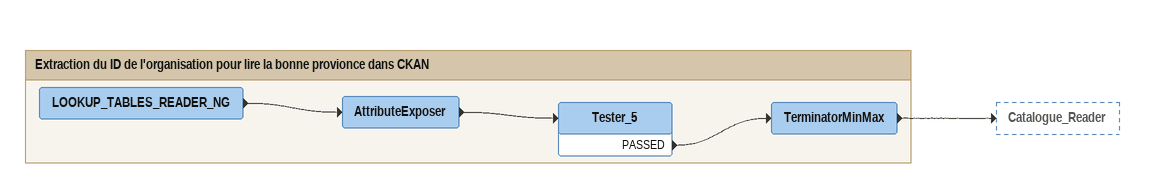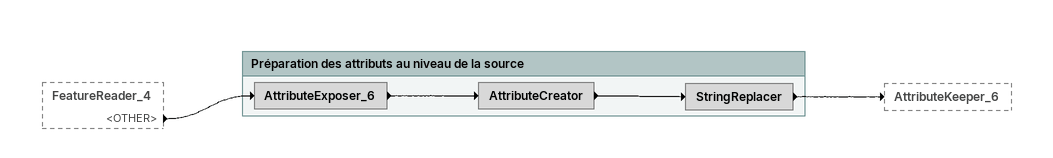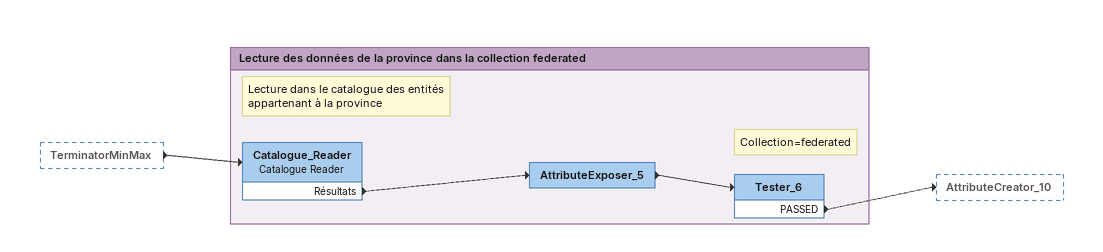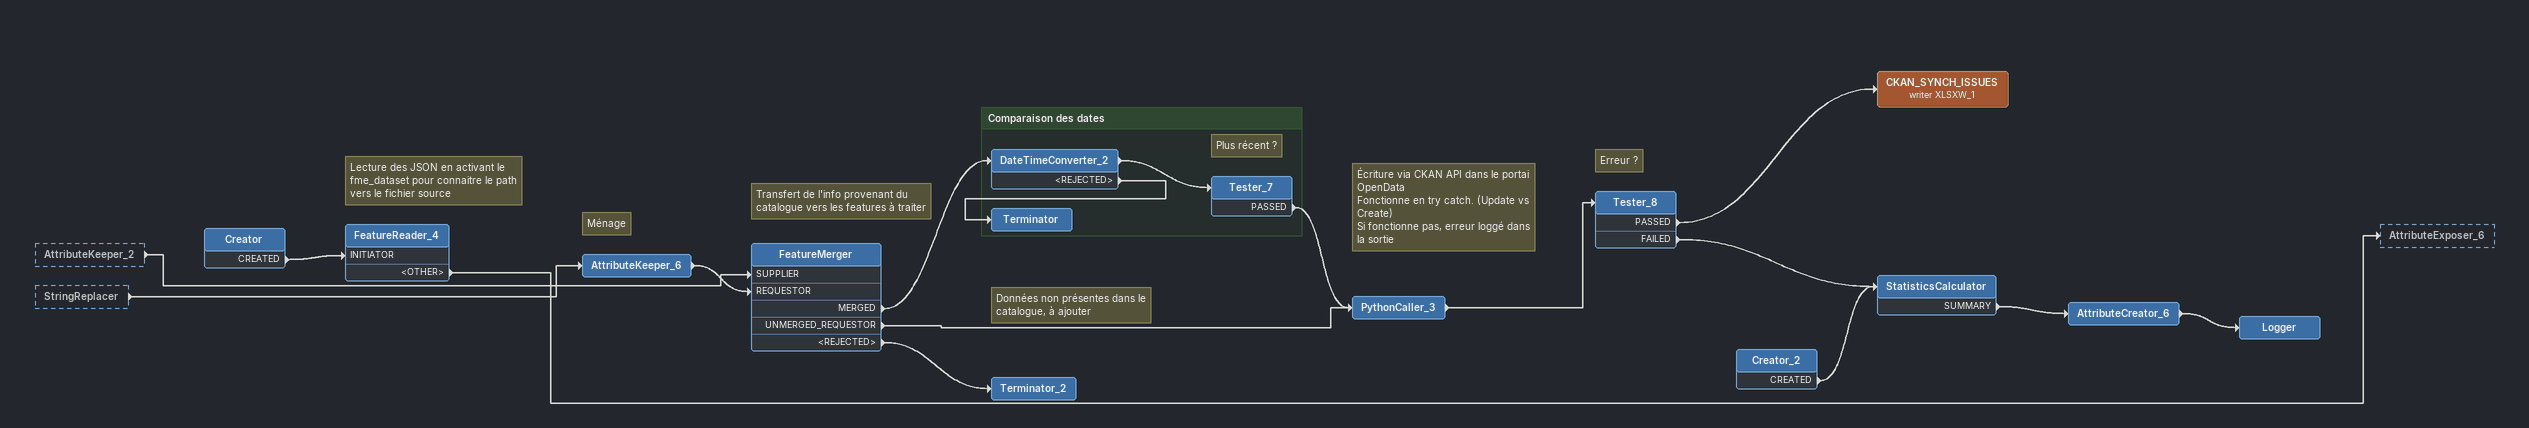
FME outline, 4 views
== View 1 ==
Bookmark: Extraction du ID de l'organisation pour lire la bonne provionce dans CKAN
LOOKUP_TABLES_READER_NG
    -> AttributeExposer
AttributeExposer
    -> Tester_5
Tester_5
    PASSED -> TerminatorMinMax
TerminatorMinMax
    -> Catalogue_Reader

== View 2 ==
FeatureReader_4 [outside]
    <OTHER> -> AttributeExposer_6

Bookmark: Préparation des attributs au niveau de la source
AttributeExposer_6
    -> AttributeCreator
AttributeCreator
    -> StringReplacer
StringReplacer
    -> AttributeKeeper_6

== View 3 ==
TerminatorMinMax [outside]
    -> Catalogue_Reader

Bookmark: Lecture des données de la province dans la collection federated
Note: Lecture dans le catalogue des entités appartenant à la province
Catalogue_Reader: Catalogue Reader
    Résultats -> AttributeExposer_5
AttributeExposer_5
    -> Tester_6
Note: Collection=federated
Tester_6
    PASSED -> AttributeCreator_10

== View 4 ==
AttributeKeeper_2 [outside]
    -> FeatureMerger [SUPPLIER]
StringReplacer [outside]
    -> AttributeKeeper_6
Creator
    CREATED -> FeatureReader_4 [INITIATOR]
Note: Lecture des JSON en activant le fme_dataset pour connaitre le path vers le fichier source
FeatureReader_4
    <OTHER> -> AttributeExposer_6
Note: Ménage
AttributeKeeper_6
    -> FeatureMerger [REQUESTOR]
Note: Transfert de l'info provenant du catalogue vers les features à traiter
FeatureMerger
    MERGED -> DateTimeConverter_2
    UNMERGED_REQUESTOR -> PythonCaller_3
    <REJECTED> -> Terminator_2
Note: Écriture via CKAN API dans le portai OpenData / Fonctionne en try catch. (Update vs Create) / Si fonctionne pas, erreur loggé dans la sortie
PythonCaller_3
    -> Tester_8
Note: Erreur ?
Tester_8
    PASSED -> CKAN_SYNCH_ISSUES (writer XLSXW_1)
    FAILED -> StatisticsCalculator
CKAN_SYNCH_ISSUES (writer XLSXW_1)
Note: Données non présentes dans le catalogue, à ajouter
Terminator_2
Creator_2
    CREATED -> StatisticsCalculator
StatisticsCalculator
    SUMMARY -> AttributeCreator_6
AttributeCreator_6
    -> Logger
Logger

Bookmark: Comparaison des dates
DateTimeConverter_2
    -> Tester_7
    <REJECTED> -> Terminator
Note: Plus récent ?
Tester_7
    PASSED -> PythonCaller_3
Terminator
